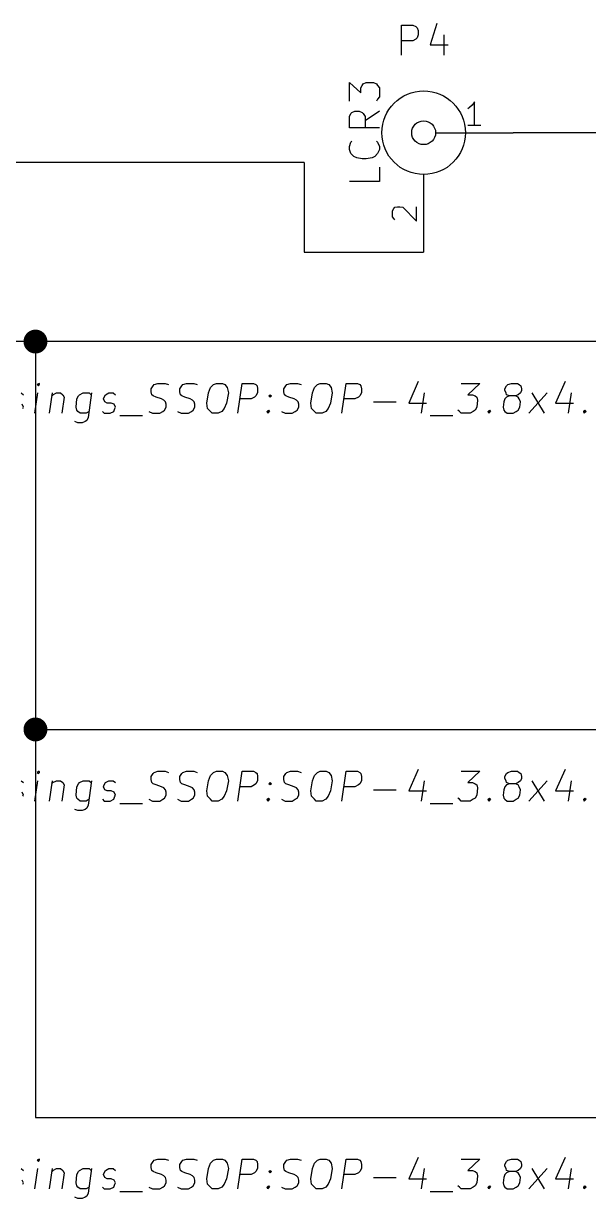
# Model space of a CAD drawing. Extents: x 10 to 287, y -200 to -10.
# Drawn here: x 78.2 to 102.3, y -144.4 to -94.4 of the extents above; entities that cross this region are included whole.
import ezdxf

# ---------------------------------------------------------------- set-up
doc = ezdxf.new("R2010")
doc.units = 0
doc.header["$MEASUREMENT"] = 0

msp = doc.modelspace()

# ---------------------------------------------------------------- linework, layer by layer
at = {"layer": 'Cyan 2'}
for p, q in [((94.3102, -95.758), (94.3102, -94.488)), ((94.3102, -94.488), (94.7928, -94.488)), ((94.7928, -94.488), (94.9198, -94.5388)), ((95.8088, -94.4118), (95.5294, -95.3262)), ((94.9198, -94.5388), (94.9706, -94.5896)), ((94.9706, -95.0214), (94.9198, -95.0722)), ((94.9706, -94.5896), (95.0214, -94.7166)), ((95.0214, -94.8944), (94.9706, -95.0214)), ((95.0214, -94.7166), (95.0214, -94.8944)), ((96.1136, -94.8944), (96.1136, -95.758)), ((94.7928, -95.1484), (94.3102, -95.1484)), ((94.9198, -95.0722), (94.7928, -95.1484)), ((95.5294, -95.3262), (96.2914, -95.3262)), ((92.1004, -97.7138), (92.1004, -96.9264)), ((92.1004, -96.9264), (92.583, -97.3582)), ((92.6338, -97.0534), (92.6846, -96.9772)), ((92.6846, -96.9772), (92.8116, -96.9264)), ((92.8116, -96.9264), (93.1164, -96.9264)), ((93.1164, -96.9264), (93.2434, -96.9772)), ((93.2434, -96.9772), (93.2942, -97.0534)), ((92.583, -97.155), (92.6338, -97.0534)), ((92.583, -97.3582), (92.583, -97.155)), ((93.2942, -97.0534), (93.3704, -97.155)), ((93.3704, -97.155), (93.3704, -97.536)), ((93.2942, -97.6376), (93.2434, -97.7138)), ((93.3704, -97.536), (93.2942, -97.6376)), ((92.1004, -98.3742), (92.1512, -98.2472)), ((92.1004, -98.8568), (92.1004, -98.3742)), ((92.1512, -98.2472), (92.202, -98.1964)), ((92.202, -98.1964), (92.329, -98.1456)), ((92.329, -98.1456), (92.5068, -98.1456)), ((92.5068, -98.1456), (92.6338, -98.1964)), ((92.6338, -98.1964), (92.6846, -98.2472)), ((92.6846, -98.2472), (92.7608, -98.3742)), ((93.3704, -98.1456), (92.7608, -98.552)), ((92.7608, -98.3742), (92.7608, -98.8568)), ((93.3704, -98.8568), (92.1004, -98.8568)), ((92.1004, -99.6442), (92.1512, -99.4664)), ((92.1512, -99.4664), (92.202, -99.4156)), ((93.2434, -99.4156), (93.2942, -99.4664)), ((93.2942, -99.4664), (93.3704, -99.6442)), ((92.1004, -99.7712), (92.1004, -99.6442)), ((92.1512, -99.949), (92.1004, -99.7712)), ((92.2782, -100.076), (92.1512, -99.949)), ((93.2942, -99.949), (93.1672, -100.076)), ((93.3704, -99.7712), (93.2942, -99.949)), ((93.3704, -99.6442), (93.3704, -99.7712)), ((92.4052, -100.127), (92.2782, -100.076)), ((92.6338, -100.178), (92.4052, -100.127)), ((92.8116, -100.178), (92.6338, -100.178)), ((93.0656, -100.127), (92.8116, -100.178)), ((93.1672, -100.076), (93.0656, -100.127)), ((93.3704, -100.533), (93.3704, -101.143)), ((93.3704, -101.143), (92.1004, -101.143))]:
    msp.add_line(p, q, dxfattribs=at)
at = {"layer": 'Green 2'}
for p, q in [((102.87, -99.06), (99.06, -99.06)), ((90.17, -100.33), (69.85, -100.33)), ((90.17, -100.33), (90.17, -104.14)), ((90.17, -104.14), (95.25, -104.14)), ((107.95, -107.95), (46.99, -107.95)), ((78.74, -107.95), (78.74, -140.97)), ((78.74, -124.46), (107.95, -124.46)), ((78.74, -140.97), (107.95, -140.97))]:
    msp.add_line(p, q, dxfattribs=at)
at = {"layer": 'Green 2', "const_width": 0.508}
for points in [[(78.486, -107.95, 1), (78.994, -107.95, 1)], [(78.486, -124.46, 1), (78.994, -124.46, 1)]]:
    msp.add_lwpolyline(points, format="xyb", close=True, dxfattribs=at)
at = {"layer": 'Magenta 2'}
for p, q in [((78.8924, -109.728), (78.8162, -109.779)), ((78.8162, -109.779), (78.867, -109.83)), ((78.8924, -109.728), (78.867, -109.83)), ((78.867, -109.83), (78.9178, -109.779)), ((78.9178, -109.779), (78.8924, -109.728)), ((83.6676, -109.957), (83.7438, -109.83)), ((83.6676, -110.084), (83.6676, -109.957)), ((83.7438, -109.83), (83.7946, -109.779)), ((83.7946, -109.779), (83.947, -109.728)), ((83.947, -109.728), (84.2518, -109.728)), ((84.2518, -109.728), (84.4042, -109.779)), ((84.8868, -109.957), (84.963, -109.83)), ((84.8868, -110.084), (84.8868, -109.957)), ((84.963, -109.83), (85.0138, -109.779)), ((85.0138, -109.779), (85.1662, -109.728)), ((85.1662, -109.728), (85.471, -109.728)), ((85.471, -109.728), (85.6234, -109.779)), ((86.106, -110.134), (86.1822, -109.906)), ((86.1822, -109.906), (86.3092, -109.779)), ((86.3092, -109.779), (86.4362, -109.728)), ((86.4362, -109.728), (86.6902, -109.728)), ((86.6902, -109.728), (86.7918, -109.779)), ((86.7918, -109.779), (86.8934, -109.906)), ((86.8934, -109.906), (86.9442, -110.134)), ((87.3506, -110.998), (87.5284, -109.728)), ((87.5284, -109.728), (88.011, -109.728)), ((88.011, -109.728), (88.1126, -109.779)), ((88.1126, -109.779), (88.1634, -109.83)), ((88.1634, -109.83), (88.1888, -109.957)), ((88.1888, -109.957), (88.1888, -110.134)), ((89.3064, -109.957), (89.3826, -109.83)), ((89.3064, -110.084), (89.3064, -109.957)), ((89.3826, -109.83), (89.4334, -109.779)), ((89.4334, -109.779), (89.5858, -109.728)), ((89.5858, -109.728), (89.8906, -109.728)), ((89.8906, -109.728), (90.043, -109.779)), ((90.5256, -110.134), (90.6018, -109.906)), ((90.6018, -109.906), (90.7288, -109.779)), ((90.7288, -109.779), (90.8558, -109.728)), ((90.8558, -109.728), (91.1098, -109.728)), ((91.1098, -109.728), (91.2114, -109.779)), ((91.2114, -109.779), (91.313, -109.906)), ((91.313, -109.906), (91.3638, -110.134)), ((91.7702, -110.998), (91.948, -109.728)), ((91.948, -109.728), (92.4306, -109.728)), ((92.4306, -109.728), (92.5322, -109.779)), ((92.5322, -109.779), (92.583, -109.83)), ((92.583, -109.83), (92.6084, -109.957)), ((92.6084, -109.957), (92.6084, -110.134)), ((95.0214, -109.652), (94.615, -110.566)), ((96.8502, -109.728), (97.6376, -109.728)), ((97.6376, -109.728), (97.1296, -110.211)), ((98.7044, -109.957), (98.7806, -109.83)), ((98.7044, -110.033), (98.7044, -109.957)), ((98.7806, -109.83), (98.8314, -109.779)), ((98.8314, -109.779), (98.9838, -109.728)), ((98.9838, -109.728), (99.2378, -109.728)), ((99.2378, -109.728), (99.314, -109.779)), ((99.314, -109.779), (99.3902, -109.83)), ((99.3902, -109.83), (99.4156, -109.957)), ((99.4156, -109.957), (99.4156, -110.033)), ((101.27, -109.652), (100.863, -110.566)), ((78.1304, -110.134), (78.232, -110.211)), ((78.7146, -110.998), (78.8416, -110.134)), ((79.4512, -110.134), (79.3242, -110.998)), ((79.4258, -110.261), (79.4766, -110.211)), ((79.4766, -110.211), (79.629, -110.134)), ((79.629, -110.134), (79.8068, -110.134)), ((79.8068, -110.134), (79.9084, -110.211)), ((79.9592, -110.312), (79.8576, -110.998)), ((79.9084, -110.211), (79.9592, -110.312)), ((80.4672, -110.744), (80.4926, -110.388)), ((80.4926, -110.388), (80.5688, -110.261)), ((80.5688, -110.261), (80.6196, -110.211)), ((80.6196, -110.211), (80.772, -110.134)), ((80.772, -110.134), (81.026, -110.134)), ((81.1276, -110.134), (80.9752, -111.176)), ((81.026, -110.134), (81.1022, -110.211)), ((81.6356, -110.388), (81.661, -110.312)), ((81.6864, -110.515), (81.6356, -110.388)), ((81.661, -110.312), (81.7118, -110.211)), ((81.788, -110.566), (81.6864, -110.515)), ((81.7118, -110.211), (81.8642, -110.134)), ((81.8642, -110.134), (82.042, -110.134)), ((82.042, -110.134), (82.1436, -110.211)), ((83.693, -110.211), (83.6676, -110.084)), ((83.7438, -110.261), (83.693, -110.211)), ((83.8708, -110.312), (83.7438, -110.261)), ((84.0994, -110.388), (83.8708, -110.312)), ((84.201, -110.439), (84.0994, -110.388)), ((84.2772, -110.515), (84.201, -110.439)), ((84.3026, -110.617), (84.2772, -110.515)), ((84.9122, -110.211), (84.8868, -110.084)), ((84.963, -110.261), (84.9122, -110.211)), ((85.09, -110.312), (84.963, -110.261)), ((85.3186, -110.388), (85.09, -110.312)), ((85.4202, -110.439), (85.3186, -110.388)), ((85.4964, -110.515), (85.4202, -110.439)), ((85.5218, -110.617), (85.4964, -110.515)), ((86.0298, -110.566), (86.106, -110.134)), ((86.9442, -110.134), (86.868, -110.566)), ((87.9094, -110.388), (87.4268, -110.388)), ((88.0618, -110.312), (87.9094, -110.388)), ((88.1126, -110.261), (88.0618, -110.312)), ((88.1888, -110.134), (88.1126, -110.261)), ((88.6714, -110.261), (88.7222, -110.211)), ((88.7222, -110.312), (88.6714, -110.261)), ((88.7222, -110.211), (88.773, -110.261)), ((88.7222, -110.211), (88.7222, -110.312)), ((88.773, -110.261), (88.7222, -110.312)), ((89.3318, -110.211), (89.3064, -110.084)), ((89.3826, -110.261), (89.3318, -110.211)), ((89.5096, -110.312), (89.3826, -110.261)), ((89.7382, -110.388), (89.5096, -110.312)), ((89.8398, -110.439), (89.7382, -110.388)), ((89.916, -110.515), (89.8398, -110.439)), ((89.9414, -110.617), (89.916, -110.515)), ((90.4494, -110.566), (90.5256, -110.134)), ((91.3638, -110.134), (91.2876, -110.566)), ((92.329, -110.388), (91.8464, -110.388)), ((92.4814, -110.312), (92.329, -110.388)), ((92.5322, -110.261), (92.4814, -110.312)), ((92.6084, -110.134), (92.5322, -110.261)), ((93.1164, -110.515), (94.0816, -110.515)), ((95.2754, -110.134), (95.1484, -110.998)), ((97.1296, -110.211), (97.3328, -110.211)), ((97.3328, -110.211), (97.4344, -110.261)), ((97.4344, -110.261), (97.5106, -110.312)), ((97.5106, -110.312), (97.536, -110.439)), ((97.536, -110.439), (97.5106, -110.744)), ((98.6536, -110.515), (98.6282, -110.744)), ((98.7044, -110.388), (98.6536, -110.515)), ((98.7552, -110.134), (98.7044, -110.033)), ((98.7806, -110.312), (98.7044, -110.388)), ((98.7806, -110.211), (98.7552, -110.134)), ((98.9076, -110.261), (98.7806, -110.211)), ((98.9076, -110.261), (98.7806, -110.312)), ((99.1616, -110.261), (98.9076, -110.261)), ((99.2632, -110.211), (99.1616, -110.261)), ((99.2632, -110.312), (99.1616, -110.261)), ((99.3648, -110.134), (99.2632, -110.211)), ((99.314, -110.388), (99.2632, -110.312)), ((99.3648, -110.515), (99.314, -110.388)), ((99.3394, -110.744), (99.3648, -110.515)), ((99.4156, -110.033), (99.3648, -110.134)), ((99.7204, -110.998), (100.508, -110.134)), ((99.8474, -110.134), (100.381, -110.998)), ((101.524, -110.134), (101.397, -110.998)), ((78.232, -110.744), (78.1812, -110.617)), ((78.2066, -110.795), (78.232, -110.744)), ((80.4926, -110.871), (80.4672, -110.744)), ((80.5434, -110.922), (80.4926, -110.871)), ((80.645, -110.998), (80.5434, -110.922)), ((80.899, -110.998), (80.645, -110.998)), ((81.026, -110.922), (80.899, -110.998)), ((81.5848, -110.922), (81.661, -110.998)), ((81.661, -110.998), (81.915, -110.998)), ((81.9658, -110.566), (81.788, -110.566)), ((81.915, -110.998), (82.0674, -110.922)), ((82.0928, -110.617), (81.9658, -110.566)), ((82.0674, -110.922), (82.1182, -110.795)), ((82.1436, -110.744), (82.0928, -110.617)), ((82.1182, -110.795), (82.1436, -110.744)), ((83.566, -110.922), (83.7184, -110.998)), ((83.7184, -110.998), (84.0232, -110.998)), ((84.0232, -110.998), (84.1502, -110.922)), ((84.1502, -110.922), (84.2264, -110.871)), ((84.2264, -110.871), (84.3026, -110.744)), ((84.3026, -110.744), (84.3026, -110.617)), ((84.7852, -110.922), (84.9376, -110.998)), ((84.9376, -110.998), (85.2424, -110.998)), ((85.2424, -110.998), (85.3694, -110.922)), ((85.3694, -110.922), (85.4456, -110.871)), ((85.4456, -110.871), (85.5218, -110.744)), ((85.5218, -110.744), (85.5218, -110.617)), ((86.0552, -110.795), (86.0298, -110.566)), ((86.1822, -110.922), (86.0552, -110.795)), ((86.2584, -110.998), (86.1822, -110.922)), ((86.5124, -110.998), (86.2584, -110.998)), ((86.6648, -110.922), (86.5124, -110.998)), ((86.7664, -110.795), (86.6648, -110.922)), ((86.868, -110.566), (86.7664, -110.795)), ((88.5952, -110.922), (88.646, -110.871)), ((88.6206, -110.998), (88.5952, -110.922)), ((88.646, -110.871), (88.6206, -110.998)), ((88.6968, -110.922), (88.6206, -110.998)), ((88.646, -110.871), (88.6968, -110.922)), ((89.2048, -110.922), (89.3572, -110.998)), ((89.3572, -110.998), (89.662, -110.998)), ((89.662, -110.998), (89.789, -110.922)), ((89.789, -110.922), (89.8652, -110.871)), ((89.8652, -110.871), (89.9414, -110.744)), ((89.9414, -110.744), (89.9414, -110.617)), ((90.4748, -110.795), (90.4494, -110.566)), ((90.6018, -110.922), (90.4748, -110.795)), ((90.678, -110.998), (90.6018, -110.922)), ((90.932, -110.998), (90.678, -110.998)), ((91.0844, -110.922), (90.932, -110.998)), ((91.186, -110.795), (91.0844, -110.922)), ((91.2876, -110.566), (91.186, -110.795)), ((94.615, -110.566), (95.377, -110.566)), ((96.774, -110.922), (96.6978, -110.871)), ((96.8502, -110.998), (96.774, -110.922)), ((97.2312, -110.998), (96.8502, -110.998)), ((97.3582, -110.922), (97.2312, -110.998)), ((97.4344, -110.871), (97.3582, -110.922)), ((97.5106, -110.744), (97.4344, -110.871)), ((97.9932, -110.922), (98.044, -110.871)), ((98.0186, -110.998), (97.9932, -110.922)), ((98.044, -110.871), (98.0186, -110.998)), ((98.0948, -110.922), (98.0186, -110.998)), ((98.044, -110.871), (98.0948, -110.922)), ((98.6282, -110.744), (98.6536, -110.871)), ((98.6536, -110.871), (98.7044, -110.922)), ((98.7044, -110.922), (98.806, -110.998)), ((98.806, -110.998), (99.06, -110.998)), ((99.06, -110.998), (99.187, -110.922)), ((99.187, -110.922), (99.2632, -110.871)), ((99.2632, -110.871), (99.3394, -110.744)), ((100.863, -110.566), (101.625, -110.566)), ((102.057, -110.922), (102.108, -110.871)), ((102.083, -110.998), (102.057, -110.922)), ((102.108, -110.871), (102.083, -110.998)), ((102.159, -110.922), (102.083, -110.998)), ((102.108, -110.871), (102.159, -110.922)), ((80.5434, -111.404), (80.4164, -111.354)), ((80.7212, -111.404), (80.5434, -111.404)), ((80.8482, -111.354), (80.7212, -111.404)), ((80.9244, -111.303), (80.8482, -111.354)), ((80.9752, -111.176), (80.9244, -111.303)), ((82.3214, -111.1), (83.2866, -111.1)), ((95.5294, -111.1), (96.4946, -111.1)), ((78.8924, -126.238), (78.8162, -126.289)), ((78.8162, -126.289), (78.867, -126.34)), ((78.8924, -126.238), (78.867, -126.34)), ((78.867, -126.34), (78.9178, -126.289)), ((78.9178, -126.289), (78.8924, -126.238)), ((83.6676, -126.467), (83.7438, -126.34)), ((83.6676, -126.594), (83.6676, -126.467)), ((83.7438, -126.34), (83.7946, -126.289)), ((83.7946, -126.289), (83.947, -126.238)), ((83.947, -126.238), (84.2518, -126.238)), ((84.2518, -126.238), (84.4042, -126.289)), ((84.8868, -126.467), (84.963, -126.34)), ((84.8868, -126.594), (84.8868, -126.467)), ((84.963, -126.34), (85.0138, -126.289)), ((85.0138, -126.289), (85.1662, -126.238)), ((85.1662, -126.238), (85.471, -126.238)), ((85.471, -126.238), (85.6234, -126.289)), ((86.106, -126.644), (86.1822, -126.416)), ((86.1822, -126.416), (86.3092, -126.289)), ((86.3092, -126.289), (86.4362, -126.238)), ((86.4362, -126.238), (86.6902, -126.238)), ((86.6902, -126.238), (86.7918, -126.289)), ((86.7918, -126.289), (86.8934, -126.416)), ((86.8934, -126.416), (86.9442, -126.644)), ((87.3506, -127.508), (87.5284, -126.238)), ((87.5284, -126.238), (88.011, -126.238)), ((88.011, -126.238), (88.1126, -126.289)), ((88.1126, -126.289), (88.1634, -126.34)), ((88.1634, -126.34), (88.1888, -126.467)), ((88.1888, -126.467), (88.1888, -126.644)), ((89.3064, -126.467), (89.3826, -126.34)), ((89.3064, -126.594), (89.3064, -126.467)), ((89.3826, -126.34), (89.4334, -126.289)), ((89.4334, -126.289), (89.5858, -126.238)), ((89.5858, -126.238), (89.8906, -126.238)), ((89.8906, -126.238), (90.043, -126.289)), ((90.5256, -126.644), (90.6018, -126.416)), ((90.6018, -126.416), (90.7288, -126.289)), ((90.7288, -126.289), (90.8558, -126.238)), ((90.8558, -126.238), (91.1098, -126.238)), ((91.1098, -126.238), (91.2114, -126.289)), ((91.2114, -126.289), (91.313, -126.416)), ((91.313, -126.416), (91.3638, -126.644)), ((91.7702, -127.508), (91.948, -126.238)), ((91.948, -126.238), (92.4306, -126.238)), ((92.4306, -126.238), (92.5322, -126.289)), ((92.5322, -126.289), (92.583, -126.34)), ((92.583, -126.34), (92.6084, -126.467)), ((92.6084, -126.467), (92.6084, -126.644)), ((95.0214, -126.162), (94.615, -127.076)), ((96.8502, -126.238), (97.6376, -126.238)), ((97.6376, -126.238), (97.1296, -126.721)), ((98.7044, -126.467), (98.7806, -126.34)), ((98.7044, -126.543), (98.7044, -126.467)), ((98.7806, -126.34), (98.8314, -126.289)), ((98.8314, -126.289), (98.9838, -126.238)), ((98.9838, -126.238), (99.2378, -126.238)), ((99.2378, -126.238), (99.314, -126.289)), ((99.314, -126.289), (99.3902, -126.34)), ((99.3902, -126.34), (99.4156, -126.467)), ((99.4156, -126.467), (99.4156, -126.543)), ((101.27, -126.162), (100.863, -127.076)), ((78.1304, -126.644), (78.232, -126.721)), ((78.7146, -127.508), (78.8416, -126.644)), ((79.4512, -126.644), (79.3242, -127.508)), ((79.4258, -126.771), (79.4766, -126.721)), ((79.4766, -126.721), (79.629, -126.644)), ((79.629, -126.644), (79.8068, -126.644)), ((79.8068, -126.644), (79.9084, -126.721)), ((79.9592, -126.822), (79.8576, -127.508)), ((79.9084, -126.721), (79.9592, -126.822)), ((80.4672, -127.254), (80.4926, -126.898)), ((80.4926, -126.898), (80.5688, -126.771)), ((80.5688, -126.771), (80.6196, -126.721)), ((80.6196, -126.721), (80.772, -126.644)), ((80.772, -126.644), (81.026, -126.644)), ((81.1276, -126.644), (80.9752, -127.686)), ((81.026, -126.644), (81.1022, -126.721)), ((81.6356, -126.898), (81.661, -126.822)), ((81.6864, -127.025), (81.6356, -126.898)), ((81.661, -126.822), (81.7118, -126.721)), ((81.788, -127.076), (81.6864, -127.025)), ((81.7118, -126.721), (81.8642, -126.644)), ((81.8642, -126.644), (82.042, -126.644)), ((82.042, -126.644), (82.1436, -126.721)), ((83.693, -126.721), (83.6676, -126.594)), ((83.7438, -126.771), (83.693, -126.721)), ((83.8708, -126.822), (83.7438, -126.771)), ((84.0994, -126.898), (83.8708, -126.822)), ((84.201, -126.949), (84.0994, -126.898)), ((84.2772, -127.025), (84.201, -126.949)), ((84.3026, -127.127), (84.2772, -127.025)), ((84.9122, -126.721), (84.8868, -126.594)), ((84.963, -126.771), (84.9122, -126.721)), ((85.09, -126.822), (84.963, -126.771)), ((85.3186, -126.898), (85.09, -126.822)), ((85.4202, -126.949), (85.3186, -126.898)), ((85.4964, -127.025), (85.4202, -126.949)), ((85.5218, -127.127), (85.4964, -127.025)), ((86.0298, -127.076), (86.106, -126.644)), ((86.9442, -126.644), (86.868, -127.076)), ((87.9094, -126.898), (87.4268, -126.898)), ((88.0618, -126.822), (87.9094, -126.898)), ((88.1126, -126.771), (88.0618, -126.822)), ((88.1888, -126.644), (88.1126, -126.771)), ((88.6714, -126.771), (88.7222, -126.721)), ((88.7222, -126.822), (88.6714, -126.771)), ((88.7222, -126.721), (88.773, -126.771)), ((88.7222, -126.721), (88.7222, -126.822)), ((88.773, -126.771), (88.7222, -126.822)), ((89.3318, -126.721), (89.3064, -126.594)), ((89.3826, -126.771), (89.3318, -126.721)), ((89.5096, -126.822), (89.3826, -126.771)), ((89.7382, -126.898), (89.5096, -126.822)), ((89.8398, -126.949), (89.7382, -126.898)), ((89.916, -127.025), (89.8398, -126.949)), ((89.9414, -127.127), (89.916, -127.025)), ((90.4494, -127.076), (90.5256, -126.644)), ((91.3638, -126.644), (91.2876, -127.076)), ((92.329, -126.898), (91.8464, -126.898)), ((92.4814, -126.822), (92.329, -126.898)), ((92.5322, -126.771), (92.4814, -126.822)), ((92.6084, -126.644), (92.5322, -126.771)), ((93.1164, -127.025), (94.0816, -127.025)), ((95.2754, -126.644), (95.1484, -127.508)), ((97.1296, -126.721), (97.3328, -126.721)), ((97.3328, -126.721), (97.4344, -126.771)), ((97.4344, -126.771), (97.5106, -126.822)), ((97.5106, -126.822), (97.536, -126.949)), ((97.536, -126.949), (97.5106, -127.254)), ((98.6536, -127.025), (98.6282, -127.254)), ((98.7044, -126.898), (98.6536, -127.025)), ((98.7552, -126.644), (98.7044, -126.543)), ((98.7806, -126.822), (98.7044, -126.898)), ((98.7806, -126.721), (98.7552, -126.644)), ((98.9076, -126.771), (98.7806, -126.721)), ((98.9076, -126.771), (98.7806, -126.822)), ((99.1616, -126.771), (98.9076, -126.771)), ((99.2632, -126.721), (99.1616, -126.771)), ((99.2632, -126.822), (99.1616, -126.771)), ((99.3648, -126.644), (99.2632, -126.721)), ((99.314, -126.898), (99.2632, -126.822)), ((99.3648, -127.025), (99.314, -126.898)), ((99.3394, -127.254), (99.3648, -127.025)), ((99.4156, -126.543), (99.3648, -126.644)), ((99.7204, -127.508), (100.508, -126.644)), ((99.8474, -126.644), (100.381, -127.508)), ((101.524, -126.644), (101.397, -127.508)), ((78.232, -127.254), (78.1812, -127.127)), ((78.2066, -127.305), (78.232, -127.254)), ((80.4926, -127.381), (80.4672, -127.254)), ((80.5434, -127.432), (80.4926, -127.381)), ((80.645, -127.508), (80.5434, -127.432)), ((80.899, -127.508), (80.645, -127.508)), ((81.026, -127.432), (80.899, -127.508)), ((81.5848, -127.432), (81.661, -127.508)), ((81.661, -127.508), (81.915, -127.508)), ((81.9658, -127.076), (81.788, -127.076)), ((81.915, -127.508), (82.0674, -127.432)), ((82.0928, -127.127), (81.9658, -127.076)), ((82.0674, -127.432), (82.1182, -127.305)), ((82.1436, -127.254), (82.0928, -127.127)), ((82.1182, -127.305), (82.1436, -127.254)), ((83.566, -127.432), (83.7184, -127.508)), ((83.7184, -127.508), (84.0232, -127.508)), ((84.0232, -127.508), (84.1502, -127.432)), ((84.1502, -127.432), (84.2264, -127.381)), ((84.2264, -127.381), (84.3026, -127.254)), ((84.3026, -127.254), (84.3026, -127.127)), ((84.7852, -127.432), (84.9376, -127.508)), ((84.9376, -127.508), (85.2424, -127.508)), ((85.2424, -127.508), (85.3694, -127.432)), ((85.3694, -127.432), (85.4456, -127.381)), ((85.4456, -127.381), (85.5218, -127.254)), ((85.5218, -127.254), (85.5218, -127.127)), ((86.0552, -127.305), (86.0298, -127.076)), ((86.1822, -127.432), (86.0552, -127.305)), ((86.2584, -127.508), (86.1822, -127.432)), ((86.5124, -127.508), (86.2584, -127.508)), ((86.6648, -127.432), (86.5124, -127.508)), ((86.7664, -127.305), (86.6648, -127.432)), ((86.868, -127.076), (86.7664, -127.305)), ((88.5952, -127.432), (88.646, -127.381)), ((88.6206, -127.508), (88.5952, -127.432)), ((88.646, -127.381), (88.6206, -127.508)), ((88.6968, -127.432), (88.6206, -127.508)), ((88.646, -127.381), (88.6968, -127.432)), ((89.2048, -127.432), (89.3572, -127.508)), ((89.3572, -127.508), (89.662, -127.508)), ((89.662, -127.508), (89.789, -127.432)), ((89.789, -127.432), (89.8652, -127.381)), ((89.8652, -127.381), (89.9414, -127.254)), ((89.9414, -127.254), (89.9414, -127.127)), ((90.4748, -127.305), (90.4494, -127.076)), ((90.6018, -127.432), (90.4748, -127.305)), ((90.678, -127.508), (90.6018, -127.432)), ((90.932, -127.508), (90.678, -127.508)), ((91.0844, -127.432), (90.932, -127.508)), ((91.186, -127.305), (91.0844, -127.432)), ((91.2876, -127.076), (91.186, -127.305)), ((94.615, -127.076), (95.377, -127.076)), ((96.774, -127.432), (96.6978, -127.381)), ((96.8502, -127.508), (96.774, -127.432)), ((97.2312, -127.508), (96.8502, -127.508)), ((97.3582, -127.432), (97.2312, -127.508)), ((97.4344, -127.381), (97.3582, -127.432)), ((97.5106, -127.254), (97.4344, -127.381)), ((97.9932, -127.432), (98.044, -127.381)), ((98.0186, -127.508), (97.9932, -127.432)), ((98.044, -127.381), (98.0186, -127.508)), ((98.0948, -127.432), (98.0186, -127.508)), ((98.044, -127.381), (98.0948, -127.432)), ((98.6282, -127.254), (98.6536, -127.381)), ((98.6536, -127.381), (98.7044, -127.432)), ((98.7044, -127.432), (98.806, -127.508)), ((98.806, -127.508), (99.06, -127.508)), ((99.06, -127.508), (99.187, -127.432)), ((99.187, -127.432), (99.2632, -127.381)), ((99.2632, -127.381), (99.3394, -127.254)), ((100.863, -127.076), (101.625, -127.076)), ((102.057, -127.432), (102.108, -127.381)), ((102.083, -127.508), (102.057, -127.432)), ((102.108, -127.381), (102.083, -127.508)), ((102.159, -127.432), (102.083, -127.508)), ((102.108, -127.381), (102.159, -127.432)), ((80.5434, -127.914), (80.4164, -127.864)), ((80.7212, -127.914), (80.5434, -127.914)), ((80.8482, -127.864), (80.7212, -127.914)), ((80.9244, -127.813), (80.8482, -127.864)), ((80.9752, -127.686), (80.9244, -127.813)), ((82.3214, -127.61), (83.2866, -127.61)), ((95.5294, -127.61), (96.4946, -127.61)), ((78.8924, -142.748), (78.8162, -142.799)), ((78.8162, -142.799), (78.867, -142.85)), ((78.8924, -142.748), (78.867, -142.85)), ((78.867, -142.85), (78.9178, -142.799)), ((78.9178, -142.799), (78.8924, -142.748)), ((83.6676, -142.977), (83.7438, -142.85)), ((83.6676, -143.104), (83.6676, -142.977)), ((83.7438, -142.85), (83.7946, -142.799)), ((83.7946, -142.799), (83.947, -142.748)), ((83.947, -142.748), (84.2518, -142.748)), ((84.2518, -142.748), (84.4042, -142.799)), ((84.8868, -142.977), (84.963, -142.85)), ((84.8868, -143.104), (84.8868, -142.977)), ((84.963, -142.85), (85.0138, -142.799)), ((85.0138, -142.799), (85.1662, -142.748)), ((85.1662, -142.748), (85.471, -142.748)), ((85.471, -142.748), (85.6234, -142.799)), ((86.106, -143.154), (86.1822, -142.926)), ((86.1822, -142.926), (86.3092, -142.799)), ((86.3092, -142.799), (86.4362, -142.748)), ((86.4362, -142.748), (86.6902, -142.748)), ((86.6902, -142.748), (86.7918, -142.799)), ((86.7918, -142.799), (86.8934, -142.926)), ((86.8934, -142.926), (86.9442, -143.154)), ((87.3506, -144.018), (87.5284, -142.748)), ((87.5284, -142.748), (88.011, -142.748)), ((88.011, -142.748), (88.1126, -142.799)), ((88.1126, -142.799), (88.1634, -142.85)), ((88.1634, -142.85), (88.1888, -142.977)), ((88.1888, -142.977), (88.1888, -143.154)), ((89.3064, -142.977), (89.3826, -142.85)), ((89.3064, -143.104), (89.3064, -142.977)), ((89.3826, -142.85), (89.4334, -142.799)), ((89.4334, -142.799), (89.5858, -142.748)), ((89.5858, -142.748), (89.8906, -142.748)), ((89.8906, -142.748), (90.043, -142.799)), ((90.5256, -143.154), (90.6018, -142.926)), ((90.6018, -142.926), (90.7288, -142.799)), ((90.7288, -142.799), (90.8558, -142.748)), ((90.8558, -142.748), (91.1098, -142.748)), ((91.1098, -142.748), (91.2114, -142.799)), ((91.2114, -142.799), (91.313, -142.926)), ((91.313, -142.926), (91.3638, -143.154)), ((91.7702, -144.018), (91.948, -142.748)), ((91.948, -142.748), (92.4306, -142.748)), ((92.4306, -142.748), (92.5322, -142.799)), ((92.5322, -142.799), (92.583, -142.85)), ((92.583, -142.85), (92.6084, -142.977)), ((92.6084, -142.977), (92.6084, -143.154)), ((95.0214, -142.672), (94.615, -143.586)), ((96.8502, -142.748), (97.6376, -142.748)), ((97.6376, -142.748), (97.1296, -143.231)), ((98.7044, -142.977), (98.7806, -142.85)), ((98.7044, -143.053), (98.7044, -142.977)), ((98.7806, -142.85), (98.8314, -142.799)), ((98.8314, -142.799), (98.9838, -142.748)), ((98.9838, -142.748), (99.2378, -142.748)), ((99.2378, -142.748), (99.314, -142.799)), ((99.314, -142.799), (99.3902, -142.85)), ((99.3902, -142.85), (99.4156, -142.977)), ((99.4156, -142.977), (99.4156, -143.053)), ((101.27, -142.672), (100.863, -143.586)), ((78.1304, -143.154), (78.232, -143.231)), ((78.7146, -144.018), (78.8416, -143.154)), ((79.4512, -143.154), (79.3242, -144.018)), ((79.4258, -143.281), (79.4766, -143.231)), ((79.4766, -143.231), (79.629, -143.154)), ((79.629, -143.154), (79.8068, -143.154)), ((79.8068, -143.154), (79.9084, -143.231)), ((79.9592, -143.332), (79.8576, -144.018)), ((79.9084, -143.231), (79.9592, -143.332)), ((80.4672, -143.764), (80.4926, -143.408)), ((80.4926, -143.408), (80.5688, -143.281)), ((80.5688, -143.281), (80.6196, -143.231)), ((80.6196, -143.231), (80.772, -143.154)), ((80.772, -143.154), (81.026, -143.154)), ((81.1276, -143.154), (80.9752, -144.196)), ((81.026, -143.154), (81.1022, -143.231)), ((81.6356, -143.408), (81.661, -143.332)), ((81.6864, -143.535), (81.6356, -143.408)), ((81.661, -143.332), (81.7118, -143.231)), ((81.788, -143.586), (81.6864, -143.535)), ((81.7118, -143.231), (81.8642, -143.154)), ((81.8642, -143.154), (82.042, -143.154)), ((82.042, -143.154), (82.1436, -143.231)), ((83.693, -143.231), (83.6676, -143.104)), ((83.7438, -143.281), (83.693, -143.231)), ((83.8708, -143.332), (83.7438, -143.281)), ((84.0994, -143.408), (83.8708, -143.332)), ((84.201, -143.459), (84.0994, -143.408)), ((84.2772, -143.535), (84.201, -143.459)), ((84.3026, -143.637), (84.2772, -143.535)), ((84.9122, -143.231), (84.8868, -143.104)), ((84.963, -143.281), (84.9122, -143.231)), ((85.09, -143.332), (84.963, -143.281)), ((85.3186, -143.408), (85.09, -143.332)), ((85.4202, -143.459), (85.3186, -143.408)), ((85.4964, -143.535), (85.4202, -143.459)), ((85.5218, -143.637), (85.4964, -143.535)), ((86.0298, -143.586), (86.106, -143.154)), ((86.9442, -143.154), (86.868, -143.586)), ((87.9094, -143.408), (87.4268, -143.408)), ((88.0618, -143.332), (87.9094, -143.408)), ((88.1126, -143.281), (88.0618, -143.332)), ((88.1888, -143.154), (88.1126, -143.281)), ((88.6714, -143.281), (88.7222, -143.231)), ((88.7222, -143.332), (88.6714, -143.281)), ((88.7222, -143.231), (88.773, -143.281)), ((88.7222, -143.231), (88.7222, -143.332)), ((88.773, -143.281), (88.7222, -143.332)), ((89.3318, -143.231), (89.3064, -143.104)), ((89.3826, -143.281), (89.3318, -143.231)), ((89.5096, -143.332), (89.3826, -143.281)), ((89.7382, -143.408), (89.5096, -143.332)), ((89.8398, -143.459), (89.7382, -143.408)), ((89.916, -143.535), (89.8398, -143.459)), ((89.9414, -143.637), (89.916, -143.535)), ((90.4494, -143.586), (90.5256, -143.154)), ((91.3638, -143.154), (91.2876, -143.586)), ((92.329, -143.408), (91.8464, -143.408)), ((92.4814, -143.332), (92.329, -143.408)), ((92.5322, -143.281), (92.4814, -143.332)), ((92.6084, -143.154), (92.5322, -143.281)), ((93.1164, -143.535), (94.0816, -143.535)), ((95.2754, -143.154), (95.1484, -144.018)), ((97.1296, -143.231), (97.3328, -143.231)), ((97.3328, -143.231), (97.4344, -143.281)), ((97.4344, -143.281), (97.5106, -143.332)), ((97.5106, -143.332), (97.536, -143.459)), ((97.536, -143.459), (97.5106, -143.764)), ((98.6536, -143.535), (98.6282, -143.764)), ((98.7044, -143.408), (98.6536, -143.535)), ((98.7552, -143.154), (98.7044, -143.053)), ((98.7806, -143.332), (98.7044, -143.408)), ((98.7806, -143.231), (98.7552, -143.154)), ((98.9076, -143.281), (98.7806, -143.231)), ((98.9076, -143.281), (98.7806, -143.332)), ((99.1616, -143.281), (98.9076, -143.281)), ((99.2632, -143.231), (99.1616, -143.281)), ((99.2632, -143.332), (99.1616, -143.281)), ((99.3648, -143.154), (99.2632, -143.231)), ((99.314, -143.408), (99.2632, -143.332)), ((99.3648, -143.535), (99.314, -143.408)), ((99.3394, -143.764), (99.3648, -143.535)), ((99.4156, -143.053), (99.3648, -143.154)), ((99.7204, -144.018), (100.508, -143.154)), ((99.8474, -143.154), (100.381, -144.018)), ((101.524, -143.154), (101.397, -144.018)), ((78.232, -143.764), (78.1812, -143.637)), ((78.2066, -143.815), (78.232, -143.764)), ((80.4926, -143.891), (80.4672, -143.764)), ((80.5434, -143.942), (80.4926, -143.891)), ((80.645, -144.018), (80.5434, -143.942)), ((80.899, -144.018), (80.645, -144.018)), ((81.026, -143.942), (80.899, -144.018)), ((81.5848, -143.942), (81.661, -144.018)), ((81.661, -144.018), (81.915, -144.018)), ((81.9658, -143.586), (81.788, -143.586)), ((81.915, -144.018), (82.0674, -143.942)), ((82.0928, -143.637), (81.9658, -143.586)), ((82.0674, -143.942), (82.1182, -143.815)), ((82.1436, -143.764), (82.0928, -143.637)), ((82.1182, -143.815), (82.1436, -143.764)), ((83.566, -143.942), (83.7184, -144.018)), ((83.7184, -144.018), (84.0232, -144.018)), ((84.0232, -144.018), (84.1502, -143.942)), ((84.1502, -143.942), (84.2264, -143.891)), ((84.2264, -143.891), (84.3026, -143.764)), ((84.3026, -143.764), (84.3026, -143.637)), ((84.7852, -143.942), (84.9376, -144.018)), ((84.9376, -144.018), (85.2424, -144.018)), ((85.2424, -144.018), (85.3694, -143.942)), ((85.3694, -143.942), (85.4456, -143.891)), ((85.4456, -143.891), (85.5218, -143.764)), ((85.5218, -143.764), (85.5218, -143.637)), ((86.0552, -143.815), (86.0298, -143.586)), ((86.1822, -143.942), (86.0552, -143.815)), ((86.2584, -144.018), (86.1822, -143.942)), ((86.5124, -144.018), (86.2584, -144.018)), ((86.6648, -143.942), (86.5124, -144.018)), ((86.7664, -143.815), (86.6648, -143.942)), ((86.868, -143.586), (86.7664, -143.815)), ((88.5952, -143.942), (88.646, -143.891)), ((88.6206, -144.018), (88.5952, -143.942)), ((88.646, -143.891), (88.6206, -144.018)), ((88.6968, -143.942), (88.6206, -144.018)), ((88.646, -143.891), (88.6968, -143.942)), ((89.2048, -143.942), (89.3572, -144.018)), ((89.3572, -144.018), (89.662, -144.018)), ((89.662, -144.018), (89.789, -143.942)), ((89.789, -143.942), (89.8652, -143.891)), ((89.8652, -143.891), (89.9414, -143.764)), ((89.9414, -143.764), (89.9414, -143.637)), ((90.4748, -143.815), (90.4494, -143.586)), ((90.6018, -143.942), (90.4748, -143.815)), ((90.678, -144.018), (90.6018, -143.942)), ((90.932, -144.018), (90.678, -144.018)), ((91.0844, -143.942), (90.932, -144.018)), ((91.186, -143.815), (91.0844, -143.942)), ((91.2876, -143.586), (91.186, -143.815)), ((94.615, -143.586), (95.377, -143.586)), ((96.774, -143.942), (96.6978, -143.891)), ((96.8502, -144.018), (96.774, -143.942)), ((97.2312, -144.018), (96.8502, -144.018)), ((97.3582, -143.942), (97.2312, -144.018)), ((97.4344, -143.891), (97.3582, -143.942)), ((97.5106, -143.764), (97.4344, -143.891)), ((97.9932, -143.942), (98.044, -143.891)), ((98.0186, -144.018), (97.9932, -143.942)), ((98.044, -143.891), (98.0186, -144.018)), ((98.0948, -143.942), (98.0186, -144.018)), ((98.044, -143.891), (98.0948, -143.942)), ((98.6282, -143.764), (98.6536, -143.891)), ((98.6536, -143.891), (98.7044, -143.942)), ((98.7044, -143.942), (98.806, -144.018)), ((98.806, -144.018), (99.06, -144.018)), ((99.06, -144.018), (99.187, -143.942)), ((99.187, -143.942), (99.2632, -143.891)), ((99.2632, -143.891), (99.3394, -143.764)), ((100.863, -143.586), (101.625, -143.586)), ((102.057, -143.942), (102.108, -143.891)), ((102.083, -144.018), (102.057, -143.942)), ((102.108, -143.891), (102.083, -144.018)), ((102.159, -143.942), (102.083, -144.018)), ((102.108, -143.891), (102.159, -143.942)), ((80.5434, -144.424), (80.4164, -144.374)), ((80.7212, -144.424), (80.5434, -144.424)), ((80.8482, -144.374), (80.7212, -144.424)), ((80.9244, -144.323), (80.8482, -144.374)), ((80.9752, -144.196), (80.9244, -144.323)), ((82.3214, -144.12), (83.2866, -144.12)), ((95.5294, -144.12), (96.4946, -144.12))]:
    msp.add_line(p, q, dxfattribs=at)
at = {"layer": 'Red 2'}
for p, q in [((97.2058, -97.9932), (97.1296, -98.044)), ((97.3074, -97.8916), (97.2058, -97.9932)), ((97.409, -97.7392), (97.3074, -97.8916)), ((97.409, -98.7552), (97.409, -97.7392)), ((97.6884, -98.7552), (97.1296, -98.7552)), ((95.758, -99.06), (99.06, -99.06)), ((95.25, -100.838), (95.25, -104.14)), ((93.9292, -102.387), (93.98, -102.286)), ((93.9292, -102.641), (93.9292, -102.387)), ((93.98, -102.286), (94.0308, -102.235)), ((94.0308, -102.235), (94.1324, -102.21)), ((94.1324, -102.21), (94.234, -102.21)), ((94.234, -102.21), (94.361, -102.235)), ((94.361, -102.235), (94.9452, -102.819)), ((94.9452, -102.819), (94.9452, -102.21)), ((93.98, -102.718), (93.9292, -102.641)), ((94.0308, -102.768), (93.98, -102.718))]:
    msp.add_line(p, q, dxfattribs=at)
for radius in [1.778, 0.508]:
    msp.add_circle((95.25, -99.06), radius, dxfattribs=at)

doc.saveas('drawing.dxf')
